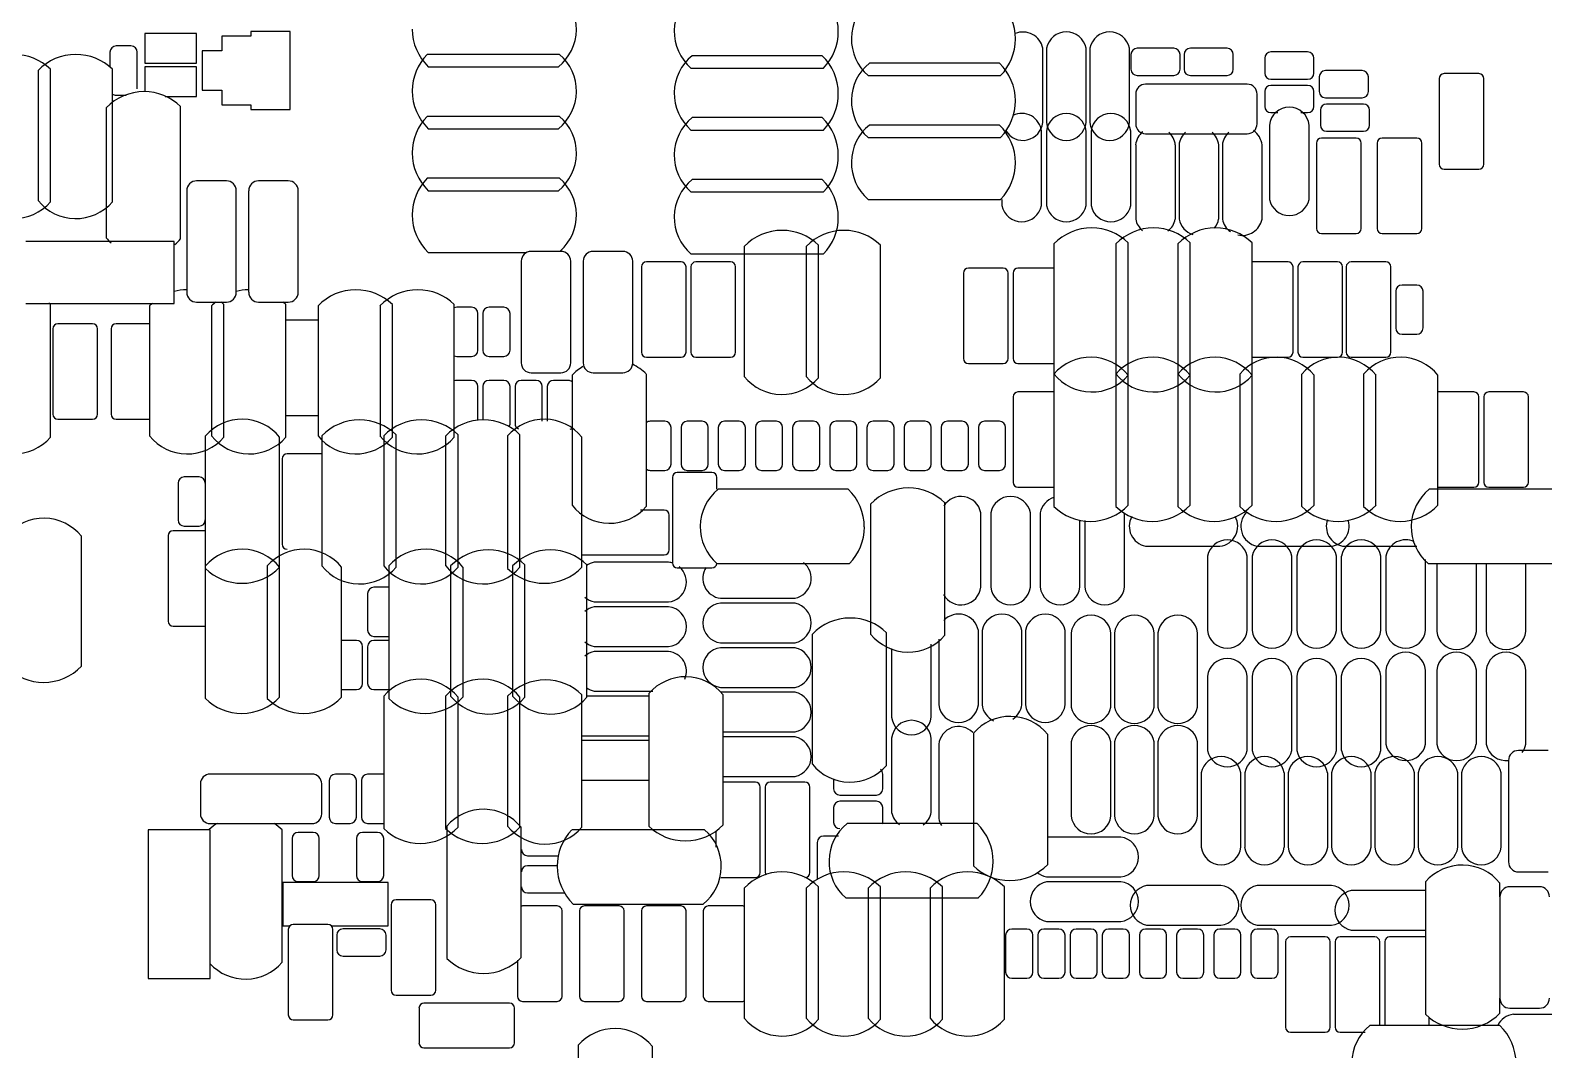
# Model space of a CAD drawing. Header units: millimetres. Extents: x 0 to 404, y 102 to 364.
# Drawn here: x 203.44 to 234.47, y 158.03 to 178.94 of the extents above; entities that cross this region are included whole.
import ezdxf

# ---------------------------------------------------------------- set-up
doc = ezdxf.new("R2010")
doc.units = ezdxf.units.MM
doc.header["$LTSCALE"] = 30.734
for name, color, linetype in [('ECAD_C0402', 7, 'CONTINUOUS'), ('ECAD_C0603', 7, 'CONTINUOUS'), ('ECAD_FB0603', 7, 'CONTINUOUS'), ('ECAD_R0402', 7, 'CONTINUOUS'), ('ECAD_SMC0201', 7, 'CONTINUOUS'), ('ECAD_SMC0402', 7, 'CONTINUOUS'), ('ECAD_SMC0402-10UF', 7, 'CONTINUOUS'), ('ECAD_SMC0603', 7, 'CONTINUOUS'), ('ECAD_SMR0201', 7, 'CONTINUOUS'), ('ECAD_SOT723', 7, 'CONTINUOUS')]:
    doc.layers.add(name, color=color, linetype=linetype)

msp = doc.modelspace()

# ---------------------------------------------------------------- linework, layer by layer
at = {"layer": 'ECAD_C0402', "color": 7, "linetype": 'Continuous'}
for p, q in [((224.195, 177.046), (224.195, 178.57)), ((224.271, 178.57), (224.271, 177.046)), ((225.084, 177.046), (225.084, 178.57)), ((225.16, 178.57), (225.16, 177.046)), ((225.973, 177.046), (225.973, 178.57)), ((226.1, 176.589), (226.1, 175.065)), ((226.913, 175.065), (226.913, 176.589)), ((226.989, 176.589), (226.989, 175.065)), ((227.802, 175.065), (227.802, 176.589)), ((227.878, 176.589), (227.878, 175.065)), ((228.691, 175.065), (228.691, 176.589)), ((226.303, 168.36), (227.827, 168.36)), ((228.589, 168.36), (230.113, 168.36)), ((227.573, 168.156), (227.573, 166.632)), ((228.386, 166.632), (228.386, 168.156)), ((231.231, 168.156), (231.231, 166.632)), ((232.043, 166.632), (232.043, 168.084)), ((232.272, 168.004), (232.272, 166.607)), ((233.085, 166.607), (233.085, 168.004)), ((233.288, 168.004), (233.288, 166.607)), ((234.101, 166.607), (234.101, 168.004)), ((222.061, 166.45), (222.061, 165.108)), ((222.874, 165.108), (222.874, 166.632)), ((222.95, 166.632), (222.95, 165.108)), ((223.763, 165.108), (223.763, 166.632)), ((223.839, 166.632), (223.839, 165.108)), ((224.652, 165.108), (224.652, 166.632)), ((224.779, 166.582), (224.779, 165.058)), ((225.592, 165.058), (225.592, 166.582)), ((225.668, 166.582), (225.668, 165.058)), ((226.481, 165.058), (226.481, 166.582)), ((226.557, 166.582), (226.557, 165.058)), ((227.37, 165.058), (227.37, 166.582)), ((231.231, 165.82), (231.231, 164.296)), ((232.043, 164.296), (232.043, 165.82)), ((232.272, 165.82), (232.272, 164.296)), ((233.085, 164.296), (233.085, 165.82)), ((233.288, 165.82), (233.288, 164.296)), ((234.101, 164.296), (234.101, 165.82)), ((227.573, 165.693), (227.573, 164.169)), ((228.386, 164.169), (228.386, 165.693)), ((222.061, 164.296), (222.061, 162.772)), ((224.779, 164.346), (224.779, 162.822)), ((225.592, 162.822), (225.592, 164.346)), ((225.668, 164.346), (225.668, 162.822)), ((226.481, 162.822), (226.481, 164.346)), ((226.557, 164.346), (226.557, 162.822)), ((227.37, 162.822), (227.37, 164.346)), ((227.446, 163.711), (227.446, 162.187)), ((228.259, 162.187), (228.259, 163.711)), ((228.335, 163.711), (228.335, 162.187)), ((229.148, 162.187), (229.148, 163.711)), ((229.224, 163.711), (229.224, 162.187)), ((230.037, 162.187), (230.037, 163.711)), ((230.113, 163.711), (230.113, 162.187)), ((230.926, 162.187), (230.926, 163.711)), ((231.002, 163.711), (231.002, 162.187)), ((231.815, 162.187), (231.815, 163.711)), ((231.891, 163.711), (231.891, 162.187)), ((232.704, 162.187), (232.704, 163.711)), ((232.78, 163.711), (232.78, 162.187)), ((233.593, 162.187), (233.593, 163.711)), ((227.846, 161.4), (226.322, 161.4)), ((230.113, 161.4), (228.589, 161.4)), ((226.322, 160.587), (227.846, 160.587)), ((228.589, 160.587), (230.113, 160.587)), ((235.371, 158.758), (233.847, 158.758))]:
    msp.add_line(p, q, dxfattribs=at)
for centre, radius, start, end in [((223.788, 178.49), 0.414, 11.2065, 112.3369), ((224.677, 178.49), 0.414, 11.2065, 168.7935), ((225.566, 178.49), 0.414, 11.2065, 168.7935), ((223.788, 177.09), 0.409, 211.0659, 353.8645), ((224.677, 177.09), 0.409, 186.1355, 353.8645), ((225.566, 177.09), 0.409, 186.1355, 353.8645), ((228.284, 176.545), 0.409, 6.1355, 55.4985), ((226.506, 176.545), 0.409, 129.7284, 173.8645), ((226.506, 176.545), 0.409, 6.1355, 48.5564), ((227.395, 176.545), 0.409, 131.4436, 173.8645), ((227.395, 176.545), 0.409, 6.1355, 48.5564), ((228.284, 176.545), 0.409, 131.4436, 173.8645), ((226.506, 175.146), 0.414, 191.2065, 230.3158), ((226.506, 175.146), 0.414, 308.1654, 348.7935), ((227.395, 175.146), 0.414, 191.2065, 252.5295), ((227.395, 175.146), 0.414, 320.4853, 348.7935), ((228.284, 175.146), 0.414, 191.2065, 234.3004), ((228.284, 175.146), 0.414, 257.5778, 348.7935), ((226.383, 168.766), 0.414, 151.3579, 258.7935), ((227.783, 168.766), 0.409, 276.1355, 29.4744), ((228.669, 168.766), 0.414, 135.235, 258.7935), ((230.069, 168.766), 0.409, 276.1355, 15.7541), ((227.979, 168.076), 0.414, 11.2065, 168.7935), ((231.637, 168.076), 0.414, 64.8042, 168.7935), ((222.468, 166.552), 0.414, 11.2065, 136.497), ((223.357, 166.552), 0.414, 11.2065, 168.7935), ((224.246, 166.552), 0.414, 11.2065, 168.7935), ((225.185, 166.538), 0.409, 6.1355, 173.8645), ((226.074, 166.538), 0.409, 6.1355, 173.8645), ((226.963, 166.538), 0.409, 6.1355, 173.8645), ((227.979, 166.676), 0.409, 186.1355, 353.8645), ((231.637, 166.676), 0.409, 186.1355, 353.8645), ((232.678, 166.651), 0.409, 186.1355, 353.8645), ((233.694, 166.651), 0.409, 186.1355, 353.8645), ((227.979, 165.649), 0.409, 6.1355, 173.8645), ((231.637, 165.776), 0.409, 6.1355, 173.8645), ((232.678, 165.776), 0.409, 6.1355, 173.8645), ((233.694, 165.776), 0.409, 6.1355, 173.8645), ((222.468, 165.152), 0.409, 186.1355, 353.8645), ((223.357, 165.152), 0.409, 186.1355, 245.409), ((223.357, 165.152), 0.409, 303.1523, 353.8645), ((224.246, 165.152), 0.409, 186.1355, 353.8645), ((225.185, 165.138), 0.414, 191.2065, 348.7935), ((226.074, 165.138), 0.414, 191.2065, 348.7935), ((226.963, 165.138), 0.414, 191.2065, 348.7935), ((222.468, 164.252), 0.409, 44.6355, 173.8645), ((225.185, 164.266), 0.414, 11.2065, 168.7935), ((226.074, 164.266), 0.414, 11.2065, 168.7935), ((226.963, 164.266), 0.414, 11.2065, 168.7935), ((227.979, 164.249), 0.414, 191.2065, 348.7935), ((231.637, 164.376), 0.414, 191.2065, 348.7935), ((232.678, 164.376), 0.414, 191.2065, 348.7935), ((233.694, 164.376), 0.414, 191.2065, 277.7859), ((233.694, 164.376), 0.414, 323.3246, 348.7935), ((227.852, 163.631), 0.414, 11.2065, 168.7935), ((228.741, 163.631), 0.414, 11.2065, 168.7935), ((229.63, 163.631), 0.414, 11.2065, 168.7935), ((230.519, 163.631), 0.414, 11.2065, 168.7935), ((231.408, 163.631), 0.414, 11.2065, 168.7935), ((232.297, 163.631), 0.414, 11.2065, 168.7935), ((233.186, 163.631), 0.414, 11.2065, 168.7935), ((222.468, 162.852), 0.414, 191.2065, 211.9645), ((225.185, 162.866), 0.409, 186.1355, 353.8645), ((226.074, 162.866), 0.409, 186.1355, 353.8645), ((226.963, 162.866), 0.409, 186.1355, 353.8645), ((227.852, 162.231), 0.409, 186.1355, 353.8645), ((228.741, 162.231), 0.409, 186.1355, 353.8645), ((229.63, 162.231), 0.409, 186.1355, 353.8645), ((230.519, 162.231), 0.409, 186.1355, 353.8645), ((231.408, 162.231), 0.409, 186.1355, 353.8645), ((232.297, 162.231), 0.409, 186.1355, 353.8645), ((233.186, 162.231), 0.409, 186.1355, 353.8645), ((226.403, 160.994), 0.414, 101.2065, 258.7935), ((227.803, 160.994), 0.409, 276.1355, 83.8645), ((228.669, 160.994), 0.414, 101.2065, 258.7935), ((230.069, 160.994), 0.409, 276.1355, 83.8645), ((233.89, 158.352), 0.409, 96.1355, 153.7818)]:
    msp.add_arc(centre, radius, start, end, dxfattribs=at)
at = {"layer": 'ECAD_C0603', "color": 7, "linetype": 'Continuous'}
for p, q in [((214.289, 178.443), (211.571, 178.443)), ((203.849, 175.421), (203.849, 178.139)), ((205.119, 175.421), (205.119, 178.139)), ((211.596, 178.189), (214.263, 178.189)), ((216.981, 178.164), (219.699, 178.164)), ((219.674, 178.418), (217.007, 178.418)), ((223.306, 178.266), (220.639, 178.266)), ((203.595, 178.113), (203.595, 175.446)), ((220.613, 178.012), (223.331, 178.012)), ((204.992, 177.351), (204.992, 174.684)), ((206.516, 174.659), (206.516, 177.377)), ((214.289, 177.173), (211.571, 177.173)), ((211.596, 176.919), (214.263, 176.919)), ((216.981, 176.894), (219.699, 176.894)), ((219.674, 177.148), (217.007, 177.148)), ((223.306, 176.996), (220.639, 176.996)), ((220.613, 176.742), (223.331, 176.742)), ((214.289, 175.903), (211.571, 175.903)), ((211.596, 175.649), (214.263, 175.649)), ((219.674, 175.878), (217.007, 175.878)), ((216.981, 175.624), (219.699, 175.624)), ((220.613, 175.472), (223.331, 175.472)), ((218.073, 174.506), (218.073, 171.839)), ((219.343, 174.506), (219.343, 171.839)), ((219.597, 171.814), (219.597, 174.532)), ((220.867, 171.814), (220.867, 174.532)), ((224.423, 174.557), (224.423, 169.172)), ((225.693, 174.557), (225.693, 169.172)), ((225.947, 169.198), (225.947, 174.583)), ((226.963, 174.557), (226.963, 169.172)), ((227.217, 169.198), (227.217, 174.583)), ((228.487, 169.198), (228.487, 174.583)), ((211.596, 174.379), (213.61, 174.379)), ((216.981, 174.354), (219.699, 174.354)), ((203.849, 170.595), (203.849, 173.313)), ((205.881, 173.287), (205.881, 170.62)), ((207.151, 173.287), (207.151, 170.62)), ((207.405, 170.595), (207.405, 173.313)), ((208.675, 170.595), (208.675, 173.313)), ((209.336, 173.287), (209.336, 170.62)), ((210.606, 173.287), (210.606, 170.62)), ((210.86, 170.595), (210.86, 173.313)), ((212.13, 170.595), (212.13, 173.313)), ((214.543, 171.865), (214.543, 169.198)), ((216.067, 169.172), (216.067, 171.89)), ((228.233, 171.89), (228.233, 169.172)), ((229.503, 171.89), (229.503, 169.172)), ((229.757, 169.198), (229.757, 171.865)), ((230.773, 171.89), (230.773, 169.172)), ((231.027, 169.198), (231.027, 171.865)), ((232.297, 169.198), (232.297, 171.865)), ((207.024, 170.62), (207.024, 165.235)), ((208.548, 165.261), (208.548, 170.595)), ((209.412, 170.62), (209.412, 167.953)), ((210.682, 170.62), (210.682, 167.953)), ((210.936, 167.928), (210.936, 170.646)), ((211.952, 170.62), (211.952, 167.953)), ((212.206, 167.928), (212.206, 170.646)), ((213.222, 170.62), (213.222, 167.902)), ((213.476, 167.928), (213.476, 170.646)), ((214.746, 167.928), (214.746, 170.595)), ((220.207, 169.528), (217.54, 169.528)), ((234.787, 169.528), (232.12, 169.528)), ((220.664, 169.223), (220.664, 166.556)), ((222.188, 166.531), (222.188, 169.249)), ((204.484, 165.896), (204.484, 168.563)), ((208.294, 167.953), (208.294, 165.235)), ((209.818, 165.261), (209.818, 167.928)), ((210.784, 167.953), (210.784, 165.235)), ((212.054, 167.953), (212.054, 165.286)), ((212.308, 165.261), (212.308, 167.928)), ((213.324, 167.953), (213.324, 165.286)), ((213.578, 165.261), (213.578, 167.979)), ((214.848, 165.261), (214.848, 167.979)), ((217.515, 168.004), (220.232, 168.004)), ((232.094, 168.004), (234.812, 168.004)), ((219.47, 166.556), (219.47, 163.889)), ((220.994, 163.864), (220.994, 166.582)), ((210.682, 165.286), (210.682, 162.568)), ((211.952, 165.286), (211.952, 162.568)), ((212.206, 162.594), (212.206, 165.261)), ((213.222, 165.286), (213.222, 162.619)), ((213.476, 162.594), (213.476, 165.261)), ((214.746, 162.594), (214.746, 165.312)), ((216.118, 165.337), (216.118, 162.619)), ((217.642, 162.645), (217.642, 165.312)), ((222.772, 164.524), (222.772, 161.806)), ((224.296, 161.832), (224.296, 164.499)), ((211.977, 162.619), (211.977, 159.901)), ((222.849, 162.67), (220.182, 162.67)), ((208.599, 159.825), (208.599, 162.543)), ((213.501, 159.927), (213.501, 162.594)), ((217.261, 162.543), (214.543, 162.543)), ((219.597, 158.657), (219.597, 161.375)), ((220.867, 158.657), (220.867, 161.375)), ((222.137, 158.657), (222.137, 161.375)), ((223.407, 158.657), (223.407, 161.375)), ((232.043, 161.476), (232.043, 158.758)), ((233.567, 161.171), (233.567, 161.451)), ((218.073, 161.349), (218.073, 158.682)), ((219.343, 161.349), (219.343, 158.682)), ((220.156, 161.146), (222.874, 161.146)), ((220.613, 161.349), (220.613, 158.682)), ((221.883, 161.349), (221.883, 158.682)), ((214.568, 161.019), (217.235, 161.019)), ((233.567, 158.784), (233.567, 159.089)), ((233.567, 158.53), (230.9, 158.53)), ((214.67, 158.123), (214.67, 155.406)), ((216.194, 155.431), (216.194, 158.098))]:
    msp.add_line(p, q, dxfattribs=at)
for centre, radius, start, end in [((213.641, 178.962), 0.992, 308.8737, 49.2167), ((217.629, 178.915), 0.992, 128.8737, 229.2167), ((218.929, 178.913), 1.074, 0.0002, 46.1382), ((221.262, 178.763), 0.992, 128.8737, 229.2167), ((222.561, 178.761), 1.074, 0.0002, 46.1382), ((212.341, 178.964), 1.074, 180.0002, 226.1382), ((218.929, 178.913), 1.074, 315.7622, 0.0002), ((222.562, 178.761), 1.074, 315.7622, 0.0002), ((203.1, 177.369), 1.074, 45.7622, 90.0002), ((204.37, 177.369), 1.074, 90.0002, 136.1382), ((204.37, 177.369), 1.074, 45.7622, 90.0002), ((212.34, 177.694), 1.074, 135.7622, 180.0002), ((213.641, 177.692), 0.992, 308.8737, 49.2167), ((217.629, 177.645), 0.992, 128.8737, 229.2167), ((218.929, 177.643), 1.074, 0.0002, 46.1382), ((221.262, 177.493), 0.992, 128.8737, 229.2167), ((222.561, 177.491), 1.074, 0.0002, 46.1382), ((205.767, 176.607), 1.074, 90.0002, 136.1382), ((205.767, 176.607), 1.074, 45.7622, 90.0002), ((212.341, 177.694), 1.074, 180.0002, 226.1382), ((218.929, 177.643), 1.074, 315.7622, 0.0002), ((222.562, 177.491), 1.074, 315.7622, 0.0002), ((212.34, 176.424), 1.074, 135.7622, 180.0002), ((213.641, 176.422), 0.992, 308.8737, 49.2167), ((217.629, 176.375), 0.992, 128.8737, 229.2167), ((218.929, 176.373), 1.074, 0.0002, 46.1382), ((221.262, 176.223), 0.992, 128.8737, 229.2167), ((222.561, 176.221), 1.074, 0.0002, 46.1382), ((212.341, 176.424), 1.074, 180.0002, 226.1382), ((218.929, 176.373), 1.074, 315.7622, 0.0002), ((222.562, 176.221), 1.074, 315.7622, 0.0002), ((212.34, 175.154), 1.074, 135.7622, 180.0002), ((213.641, 175.152), 0.992, 312.0424, 49.2167), ((217.629, 175.105), 0.992, 128.8737, 229.2167), ((218.929, 175.103), 1.074, 0.0002, 46.1382), ((203.098, 176.069), 0.992, 218.8737, 319.2167), ((204.368, 176.069), 0.992, 218.8737, 319.2167), ((212.341, 175.154), 1.074, 180.0002, 226.1382), ((218.929, 175.103), 1.074, 315.7622, 0.0002), ((218.848, 173.762), 1.074, 90.0002, 136.1382), ((218.848, 173.762), 1.074, 45.7622, 90.0002), ((220.118, 173.762), 1.074, 90.0002, 136.1382), ((220.118, 173.762), 1.074, 45.7622, 90.0002), ((225.198, 173.813), 1.074, 90.0002, 136.1382), ((225.198, 173.813), 1.074, 45.7622, 90.0002), ((226.468, 173.813), 1.074, 90.0002, 136.1382), ((226.468, 173.813), 1.074, 45.7622, 90.0002), ((227.738, 173.813), 1.074, 90.0002, 136.1382), ((227.738, 173.813), 1.074, 45.7622, 90.0002), ((205.765, 175.307), 0.992, 218.8737, 227.3332), ((205.765, 175.307), 0.992, 309.8014, 319.2167), ((206.656, 172.543), 1.074, 91.0571, 104.406), ((207.926, 172.543), 1.074, 91.0571, 104.5088), ((210.11, 172.543), 1.074, 90.0002, 136.1382), ((210.11, 172.543), 1.074, 45.7622, 90.0002), ((211.38, 172.543), 1.074, 90.0002, 136.1382), ((211.38, 172.543), 1.074, 45.7622, 90.0002), ((203.1, 172.543), 1.074, 45.7622, 48.0654), ((206.656, 172.543), 1.074, 131.7051, 136.1382), ((207.926, 172.543), 1.074, 129.5135, 136.1382), ((206.656, 172.543), 1.074, 45.7622, 50.3497), ((207.926, 172.543), 1.074, 45.7622, 50.3497), ((225.175, 171.242), 0.992, 38.8737, 139.2167), ((226.445, 171.242), 0.992, 38.8737, 139.2167), ((227.715, 171.242), 0.992, 38.8737, 139.2167), ((228.985, 171.242), 0.992, 38.8737, 139.2167), ((230.255, 171.242), 0.992, 38.8737, 139.2167), ((231.525, 171.242), 0.992, 38.8737, 139.2167), ((215.317, 171.12), 1.074, 120.7589, 136.1382), ((215.317, 171.121), 1.074, 45.7622, 64.4402), ((218.846, 172.462), 0.992, 218.8737, 319.2167), ((220.116, 172.462), 0.992, 218.8737, 319.2167), ((225.196, 172.513), 0.992, 218.8737, 319.2167), ((226.466, 172.513), 0.992, 218.8737, 319.2167), ((227.736, 172.513), 0.992, 218.8737, 319.2167), ((207.776, 169.972), 0.992, 38.8737, 139.2167), ((210.187, 169.876), 1.074, 90.0002, 136.1382), ((210.187, 169.876), 1.074, 45.7622, 90.0002), ((211.457, 169.876), 1.074, 90.0002, 136.1382), ((211.457, 169.876), 1.074, 45.7622, 90.0002), ((212.727, 169.876), 1.074, 90.0002, 136.1382), ((212.727, 169.876), 1.074, 45.7622, 90.0002), ((213.973, 169.972), 0.992, 38.8737, 139.2167), ((203.098, 171.243), 0.992, 218.8737, 319.2167), ((206.654, 171.243), 0.992, 218.8737, 319.2167), ((207.924, 171.243), 0.992, 218.8737, 319.2167), ((210.108, 171.243), 0.992, 218.8737, 319.2167), ((211.378, 171.243), 0.992, 218.8737, 319.2167), ((218.163, 168.755), 0.992, 128.8737, 229.2167), ((219.462, 168.753), 1.074, 0.0002, 46.1382), ((221.439, 168.479), 1.074, 90.0002, 136.1382), ((221.439, 168.479), 1.074, 45.7622, 90.0002), ((232.742, 168.755), 0.992, 128.8737, 229.2167), ((215.315, 169.821), 0.992, 218.8737, 319.2167), ((225.173, 169.942), 1.074, 225.7622, 270.0002), ((225.173, 169.942), 1.074, 270.0002, 316.1382), ((226.443, 169.942), 1.074, 225.7622, 270.0002), ((226.443, 169.942), 1.074, 270.0002, 316.1382), ((227.713, 169.942), 1.074, 225.7622, 270.0002), ((227.713, 169.942), 1.074, 270.0002, 316.1382), ((228.983, 169.942), 1.074, 225.7622, 270.0002), ((228.983, 169.942), 1.074, 270.0002, 316.1382), ((230.253, 169.942), 1.074, 225.7622, 270.0002), ((230.253, 169.942), 1.074, 270.0002, 316.1382), ((231.523, 169.942), 1.074, 225.7622, 270.0002), ((231.523, 169.942), 1.074, 270.0002, 316.1382), ((203.712, 167.94), 0.992, 38.8737, 139.2167), ((219.463, 168.753), 1.074, 315.7622, 0.0002), ((207.776, 167.305), 0.992, 38.8737, 139.2167), ((209.046, 167.305), 0.992, 38.8737, 139.2167), ((211.535, 167.305), 0.992, 38.8737, 139.2167), ((212.828, 167.209), 1.074, 90.0002, 136.1382), ((212.828, 167.209), 1.074, 45.7622, 90.0002), ((214.098, 167.209), 1.074, 90.0002, 136.1382), ((214.098, 167.209), 1.074, 45.7622, 90.0002), ((207.774, 168.672), 1.074, 225.7622, 270.0002), ((207.774, 168.672), 1.074, 270.0002, 316.1382), ((210.185, 168.576), 0.992, 218.8737, 319.2167), ((211.455, 168.576), 0.992, 218.8737, 319.2167), ((212.725, 168.576), 0.992, 218.8737, 319.2167), ((213.971, 168.672), 1.074, 225.7622, 270.0002), ((213.971, 168.672), 1.074, 270.0002, 316.1382), ((220.245, 165.812), 1.074, 90.0002, 136.1382), ((220.245, 165.812), 1.074, 45.7622, 90.0002), ((221.437, 167.179), 0.992, 218.8737, 319.2167), ((203.71, 166.64), 1.074, 225.7622, 270.0002), ((203.71, 166.64), 1.074, 270.0002, 316.1382), ((211.433, 164.638), 0.992, 38.8737, 139.2167), ((212.703, 164.638), 0.992, 38.8737, 139.2167), ((213.997, 164.542), 1.074, 90.0002, 136.1382), ((213.997, 164.542), 1.074, 45.7622, 90.0002), ((216.869, 164.689), 0.992, 38.8737, 139.2167), ((207.774, 166.005), 1.074, 225.7622, 270.0002), ((207.774, 166.005), 1.074, 270.0002, 316.1382), ((209.044, 166.005), 1.074, 225.7622, 270.0002), ((209.044, 166.005), 1.074, 270.0002, 316.1382), ((211.533, 166.005), 1.074, 225.7622, 270.0002), ((211.533, 166.005), 1.074, 270.0002, 316.1382), ((212.826, 165.909), 0.992, 218.8737, 319.2167), ((214.096, 165.909), 0.992, 218.8737, 319.2167), ((223.524, 163.876), 0.992, 38.8737, 139.2167), ((220.243, 164.512), 0.992, 218.8737, 319.2167), ((212.729, 161.971), 0.992, 38.8737, 139.2167), ((207.85, 161.773), 1.074, 123.0029, 133.9124), ((207.85, 161.773), 1.074, 45.7622, 57.1218), ((213.995, 163.242), 0.992, 218.8737, 319.2167), ((216.867, 163.389), 1.074, 225.7622, 270.0002), ((216.867, 163.389), 1.074, 270.0002, 316.1382), ((220.804, 161.897), 0.992, 128.8737, 229.2167), ((222.104, 161.895), 1.074, 0.0002, 46.1382), ((211.431, 163.338), 1.074, 225.7622, 270.0002), ((211.431, 163.338), 1.074, 270.0002, 316.1382), ((212.701, 163.338), 1.074, 225.7622, 270.0002), ((212.701, 163.338), 1.074, 270.0002, 316.1382), ((215.312, 161.794), 1.074, 135.7622, 180.0002), ((216.612, 161.792), 0.992, 308.8737, 49.2167), ((215.313, 161.794), 1.074, 180.0002, 226.1382), ((218.848, 160.605), 1.074, 90.0002, 136.1382), ((218.848, 160.605), 1.074, 45.7622, 90.0002), ((220.118, 160.605), 1.074, 90.0002, 136.1382), ((220.118, 160.605), 1.074, 45.7622, 90.0002), ((221.388, 160.605), 1.074, 90.0002, 136.1382), ((221.388, 160.605), 1.074, 45.7622, 90.0002), ((222.658, 160.605), 1.074, 90.0002, 136.1382), ((222.658, 160.605), 1.074, 45.7622, 90.0002), ((223.522, 162.576), 1.074, 225.7622, 270.0002), ((222.104, 161.895), 1.074, 315.7622, 0.0002), ((223.522, 162.576), 1.074, 270.0002, 316.1382), ((232.795, 160.828), 0.992, 38.8737, 139.2167), ((207.848, 160.473), 0.992, 222.7929, 319.2167), ((212.727, 160.671), 1.074, 225.7622, 270.0002), ((212.727, 160.671), 1.074, 270.0002, 316.1382), ((218.846, 159.305), 0.992, 218.8737, 319.2167), ((220.116, 159.305), 0.992, 218.8737, 319.2167), ((221.386, 159.305), 0.992, 218.8737, 319.2167), ((222.656, 159.305), 0.992, 218.8737, 319.2167), ((232.793, 159.528), 1.074, 225.7622, 270.0002), ((232.793, 159.528), 1.074, 270.0002, 316.1382), ((215.421, 157.475), 0.992, 38.8737, 139.2167), ((231.523, 157.757), 0.992, 128.8737, 229.2167), ((232.823, 157.755), 1.074, 0.0002, 46.1382)]:
    msp.add_arc(centre, radius, start, end, dxfattribs=at)
at = {"layer": 'ECAD_FB0603', "color": 7, "linetype": 'Continuous'}
for p, q in [((206.389, 174.608), (203.341, 174.608)), ((206.389, 173.338), (206.389, 174.608)), ((203.341, 173.338), (206.389, 173.338)), ((205.856, 162.543), (205.856, 159.495)), ((207.126, 162.543), (205.856, 162.543)), ((207.126, 159.495), (207.126, 162.543)), ((205.856, 159.495), (207.126, 159.495))]:
    msp.add_line(p, q, dxfattribs=at)
at = {"layer": 'ECAD_R0402', "color": 7, "linetype": 'Continuous'}
for p, q in [((208.614, 161.461), (208.614, 160.572)), ((210.773, 161.461), (208.614, 161.461)), ((210.773, 160.572), (210.773, 161.461)), ((208.614, 160.572), (208.763, 160.572)), ((209.604, 160.572), (210.773, 160.572))]:
    msp.add_line(p, q, dxfattribs=at)
at = {"layer": 'ECAD_SMC0201', "color": 7, "linetype": 'Continuous'}
for p, q in [((205.069, 178.49), (205.069, 178.177)), ((205.5, 178.617), (205.196, 178.617)), ((205.627, 177.736), (205.627, 178.49)), ((226.002, 178.443), (226.002, 178.139)), ((226.883, 178.57), (226.129, 178.57)), ((227.01, 178.139), (227.01, 178.443)), ((227.094, 178.443), (227.094, 178.139)), ((227.975, 178.57), (227.221, 178.57)), ((228.102, 178.139), (228.102, 178.443)), ((229.626, 178.494), (228.872, 178.494)), ((228.745, 178.367), (228.745, 178.062)), ((229.753, 178.062), (229.753, 178.367)), ((226.129, 178.012), (226.883, 178.012)), ((227.221, 178.012), (227.975, 178.012)), ((228.872, 177.935), (229.626, 177.935)), ((229.626, 177.808), (228.872, 177.808)), ((229.863, 177.986), (229.863, 177.681)), ((230.744, 178.113), (229.99, 178.113)), ((230.871, 177.681), (230.871, 177.986)), ((205.196, 177.609), (205.404, 177.609)), ((228.745, 177.681), (228.745, 177.377)), ((229.753, 177.377), (229.753, 177.681)), ((229.99, 177.554), (230.744, 177.554)), ((228.872, 177.25), (229.015, 177.25)), ((229.484, 177.25), (229.626, 177.25)), ((229.888, 177.3), (229.888, 176.996)), ((230.769, 177.427), (230.015, 177.427)), ((230.896, 176.996), (230.896, 177.3)), ((230.015, 176.869), (230.769, 176.869)), ((231.434, 173.588), (231.434, 172.834)), ((231.866, 173.715), (231.561, 173.715)), ((231.993, 172.834), (231.993, 173.588)), ((212.485, 173.258), (212.181, 173.258)), ((213.146, 173.258), (212.841, 173.258)), ((212.612, 172.377), (212.612, 173.131)), ((212.714, 173.131), (212.714, 172.377)), ((213.273, 172.377), (213.273, 173.131)), ((231.561, 172.707), (231.866, 172.707)), ((212.181, 172.25), (212.485, 172.25)), ((212.841, 172.25), (213.146, 172.25)), ((212.485, 171.759), (212.181, 171.759)), ((212.612, 170.935), (212.612, 171.632)), ((212.714, 171.632), (212.714, 170.95)), ((213.146, 171.759), (212.841, 171.759)), ((213.273, 170.878), (213.273, 171.632)), ((213.374, 171.632), (213.374, 170.878)), ((213.806, 171.759), (213.501, 171.759)), ((213.933, 170.923), (213.933, 171.632)), ((214.035, 171.632), (214.035, 170.921)), ((214.467, 171.759), (214.162, 171.759)), ((216.448, 170.921), (216.143, 170.921)), ((216.575, 170.04), (216.575, 170.794)), ((216.778, 170.794), (216.778, 170.04)), ((217.21, 170.921), (216.905, 170.921)), ((217.337, 170.04), (217.337, 170.794)), ((217.54, 170.794), (217.54, 170.04)), ((217.972, 170.921), (217.667, 170.921)), ((218.099, 170.04), (218.099, 170.794)), ((218.302, 170.794), (218.302, 170.04)), ((218.734, 170.921), (218.429, 170.921)), ((218.861, 170.04), (218.861, 170.794)), ((219.064, 170.794), (219.064, 170.04)), ((219.496, 170.921), (219.191, 170.921)), ((219.623, 170.04), (219.623, 170.794)), ((219.826, 170.794), (219.826, 170.04)), ((220.258, 170.921), (219.953, 170.921)), ((220.385, 170.04), (220.385, 170.794)), ((220.588, 170.794), (220.588, 170.04)), ((221.02, 170.921), (220.715, 170.921)), ((221.147, 170.04), (221.147, 170.794)), ((221.35, 170.794), (221.35, 170.04)), ((221.782, 170.921), (221.477, 170.921)), ((221.909, 170.04), (221.909, 170.794)), ((222.112, 170.794), (222.112, 170.04)), ((222.544, 170.921), (222.239, 170.921)), ((222.671, 170.04), (222.671, 170.794)), ((222.874, 170.794), (222.874, 170.04)), ((223.306, 170.921), (223.001, 170.921)), ((223.433, 170.04), (223.433, 170.794)), ((206.897, 169.778), (206.593, 169.778)), ((216.143, 169.913), (216.448, 169.913)), ((216.905, 169.913), (217.21, 169.913)), ((217.667, 169.913), (217.972, 169.913)), ((218.429, 169.913), (218.734, 169.913)), ((219.191, 169.913), (219.496, 169.913)), ((219.953, 169.913), (220.258, 169.913)), ((220.715, 169.913), (221.02, 169.913)), ((221.477, 169.913), (221.782, 169.913)), ((222.239, 169.913), (222.544, 169.913)), ((223.001, 169.913), (223.306, 169.913)), ((206.466, 169.651), (206.466, 168.897)), ((206.593, 168.77), (206.897, 168.77)), ((210.352, 167.39), (210.352, 166.636)), ((210.784, 167.517), (210.479, 167.517)), ((210.123, 166.425), (209.818, 166.425)), ((210.479, 166.509), (210.784, 166.509)), ((210.784, 166.425), (210.479, 166.425)), ((210.25, 165.544), (210.25, 166.298)), ((210.352, 166.298), (210.352, 165.544)), ((209.818, 165.417), (210.123, 165.417)), ((210.479, 165.417), (210.784, 165.417)), ((209.564, 163.555), (209.564, 162.801)), ((209.996, 163.682), (209.691, 163.682)), ((210.123, 162.801), (210.123, 163.555)), ((210.225, 163.555), (210.225, 162.801)), ((210.657, 163.682), (210.352, 163.682)), ((219.906, 163.591), (219.906, 163.381)), ((220.914, 163.381), (220.914, 163.686)), ((220.033, 163.254), (220.787, 163.254)), ((219.906, 163), (219.906, 162.695)), ((220.787, 163.127), (220.033, 163.127)), ((220.914, 162.695), (220.914, 163)), ((209.691, 162.674), (209.996, 162.674)), ((210.352, 162.674), (210.657, 162.674)), ((208.802, 162.361), (208.802, 161.607)), ((209.234, 162.488), (208.929, 162.488)), ((209.361, 161.607), (209.361, 162.361)), ((210.123, 162.361), (210.123, 161.607)), ((210.555, 162.488), (210.25, 162.488)), ((210.682, 161.607), (210.682, 162.361)), ((220.004, 162.412), (219.699, 162.412)), ((213.632, 162.01), (214.266, 162.01)), ((219.572, 162.285), (219.572, 161.531)), ((214.238, 161.806), (213.632, 161.806)), ((208.929, 161.48), (209.234, 161.48)), ((210.25, 161.48), (210.555, 161.48)), ((213.632, 161.248), (214.386, 161.248)), ((210.602, 160.511), (209.848, 160.511)), ((223.865, 160.507), (223.56, 160.507)), ((224.525, 160.507), (224.22, 160.507)), ((225.185, 160.507), (224.881, 160.507)), ((225.846, 160.507), (225.541, 160.507)), ((226.608, 160.507), (226.303, 160.507)), ((227.37, 160.507), (227.065, 160.507)), ((228.132, 160.507), (227.827, 160.507)), ((228.894, 160.507), (228.589, 160.507)), ((209.721, 160.384), (209.721, 160.079)), ((210.729, 160.079), (210.729, 160.384)), ((223.433, 160.38), (223.433, 159.626)), ((223.992, 159.626), (223.992, 160.38)), ((224.093, 160.38), (224.093, 159.626)), ((224.652, 159.626), (224.652, 160.38)), ((224.754, 160.38), (224.754, 159.626)), ((225.312, 159.626), (225.312, 160.38)), ((225.414, 160.38), (225.414, 159.626)), ((225.973, 159.626), (225.973, 160.38)), ((226.176, 160.38), (226.176, 159.626)), ((226.735, 159.626), (226.735, 160.38)), ((226.938, 160.38), (226.938, 159.626)), ((227.497, 159.626), (227.497, 160.38)), ((227.7, 160.38), (227.7, 159.626)), ((228.259, 159.626), (228.259, 160.38)), ((228.462, 160.38), (228.462, 159.626)), ((229.021, 159.626), (229.021, 160.38)), ((209.848, 159.952), (210.602, 159.952)), ((223.56, 159.499), (223.865, 159.499)), ((224.22, 159.499), (224.525, 159.499)), ((224.881, 159.499), (225.185, 159.499)), ((225.541, 159.499), (225.846, 159.499)), ((226.303, 159.499), (226.608, 159.499)), ((227.065, 159.499), (227.37, 159.499)), ((227.827, 159.499), (228.132, 159.499)), ((228.589, 159.499), (228.894, 159.499))]:
    msp.add_line(p, q, dxfattribs=at)
for centre, start, end in [((205.196, 178.49), 90, 180), ((205.5, 178.49), 0, 90), ((226.129, 178.443), 90, 180), ((226.883, 178.443), 0, 90), ((227.221, 178.443), 90, 180), ((227.975, 178.443), 0, 90), ((228.872, 178.367), 90, 180), ((229.626, 178.367), 0, 90), ((226.129, 178.139), 180, 270), ((226.883, 178.139), 270, 360), ((227.221, 178.139), 180, 270), ((227.975, 178.139), 270, 360), ((228.872, 178.062), 180, 270), ((228.872, 177.681), 90, 180), ((229.626, 178.062), 270, 360), ((229.626, 177.681), 0, 90), ((229.99, 177.986), 90, 180), ((230.744, 177.986), 0, 90), ((205.196, 177.736), 231.9297, 270), ((229.99, 177.681), 180, 270), ((230.744, 177.681), 270, 360), ((228.872, 177.377), 180, 270), ((229.626, 177.377), 270, 360), ((230.015, 177.3), 90, 180), ((230.769, 177.3), 0, 90), ((230.015, 176.996), 180, 270), ((230.769, 176.996), 270, 360), ((231.561, 173.588), 90, 180), ((231.866, 173.588), 0, 90), ((212.181, 173.131), 90, 114.2588), ((212.485, 173.131), 0, 90), ((212.841, 173.131), 90, 180), ((213.146, 173.131), 0, 90), ((231.561, 172.834), 180, 270), ((231.866, 172.834), 270, 360), ((212.181, 172.377), 245.7412, 270), ((212.485, 172.377), 270, 360), ((212.841, 172.377), 180, 270), ((213.146, 172.377), 270, 360), ((212.181, 171.632), 90, 114.2588), ((212.485, 171.632), 0, 90), ((212.841, 171.632), 90, 180), ((213.146, 171.632), 0, 90), ((213.501, 171.632), 90, 180), ((213.806, 171.632), 0, 90), ((214.162, 171.632), 90, 180), ((214.467, 171.632), 51.9297, 90), ((213.146, 170.878), 328.2688, 360), ((213.501, 170.878), 180, 245.2808), ((214.467, 170.878), 287.7518, 308.0703), ((216.143, 170.794), 90, 128.0703), ((216.448, 170.794), 0, 90), ((216.905, 170.794), 90, 180), ((217.21, 170.794), 0, 90), ((217.667, 170.794), 90, 180), ((217.972, 170.794), 0, 90), ((218.429, 170.794), 90, 180), ((218.734, 170.794), 0, 90), ((219.191, 170.794), 90, 180), ((219.496, 170.794), 0, 90), ((219.953, 170.794), 90, 180), ((220.258, 170.794), 0, 90), ((220.715, 170.794), 90, 180), ((221.02, 170.794), 0, 90), ((221.477, 170.794), 90, 180), ((221.782, 170.794), 0, 90), ((222.239, 170.794), 90, 180), ((222.544, 170.794), 0, 90), ((223.001, 170.794), 90, 180), ((223.306, 170.794), 0, 90), ((206.593, 169.651), 90, 180), ((206.897, 169.651), 0, 90), ((216.143, 170.04), 231.9297, 270), ((216.448, 170.04), 270, 360), ((216.905, 170.04), 180, 270), ((217.21, 170.04), 270, 360), ((217.667, 170.04), 180, 270), ((217.972, 170.04), 270, 360), ((218.429, 170.04), 180, 270), ((218.734, 170.04), 270, 360), ((219.191, 170.04), 180, 270), ((219.496, 170.04), 270, 360), ((219.953, 170.04), 180, 270), ((220.258, 170.04), 270, 360), ((220.715, 170.04), 180, 270), ((221.02, 170.04), 270, 360), ((221.477, 170.04), 180, 270), ((221.782, 170.04), 270, 360), ((222.239, 170.04), 180, 270), ((222.544, 170.04), 270, 360), ((223.001, 170.04), 180, 270), ((223.306, 170.04), 270, 360), ((206.593, 168.897), 180, 270), ((206.897, 168.897), 270, 360), ((210.479, 167.39), 90, 180), ((210.123, 166.298), 0, 90), ((210.479, 166.636), 180, 270), ((210.479, 166.298), 90, 180), ((210.123, 165.544), 270, 360), ((210.479, 165.544), 180, 270), ((209.691, 163.555), 90, 180), ((209.996, 163.555), 0, 90), ((210.352, 163.555), 90, 180), ((210.657, 163.555), 77.495, 90), ((220.787, 163.686), 0, 50.7502), ((220.033, 163.381), 180, 270), ((220.787, 163.381), 270, 360), ((220.033, 163), 90, 180), ((220.787, 163), 0, 90), ((209.691, 162.801), 180, 270), ((209.996, 162.801), 270, 360), ((210.352, 162.801), 180, 270), ((210.657, 162.801), 270, 282.505), ((220.033, 162.695), 180, 270), ((220.787, 162.695), 347.495, 360), ((208.929, 162.361), 90, 180), ((209.234, 162.361), 0, 90), ((210.25, 162.361), 90, 180), ((210.555, 162.361), 0, 90), ((219.699, 162.285), 90, 180), ((213.632, 162.137), 180, 270), ((213.632, 161.679), 90, 180), ((208.929, 161.607), 180, 270), ((209.234, 161.607), 270, 360), ((210.25, 161.607), 180, 270), ((210.555, 161.607), 270, 360), ((213.632, 161.375), 180, 270), ((209.848, 160.384), 90, 180), ((210.602, 160.384), 0, 90), ((223.56, 160.38), 90, 180), ((223.865, 160.38), 0, 90), ((224.22, 160.38), 90, 180), ((224.525, 160.38), 0, 90), ((224.881, 160.38), 90, 180), ((225.185, 160.38), 0, 90), ((225.541, 160.38), 90, 180), ((225.846, 160.38), 0, 90), ((226.303, 160.38), 90, 180), ((226.608, 160.38), 0, 90), ((227.065, 160.38), 90, 180), ((227.37, 160.38), 0, 90), ((227.827, 160.38), 90, 180), ((228.132, 160.38), 0, 90), ((228.589, 160.38), 90, 180), ((228.894, 160.38), 0, 90), ((209.848, 160.079), 180, 270), ((210.602, 160.079), 270, 360), ((223.56, 159.626), 180, 270), ((223.865, 159.626), 270, 360), ((224.22, 159.626), 180, 270), ((224.525, 159.626), 270, 360), ((224.881, 159.626), 180, 270), ((225.185, 159.626), 270, 360), ((225.541, 159.626), 180, 270), ((225.846, 159.626), 270, 360), ((226.303, 159.626), 180, 270), ((226.608, 159.626), 270, 360), ((227.065, 159.626), 180, 270), ((227.37, 159.626), 270, 360), ((227.827, 159.626), 180, 270), ((228.132, 159.626), 270, 360), ((228.589, 159.626), 180, 270), ((228.894, 159.626), 270, 360)]:
    msp.add_arc(centre, 0.127, start, end, dxfattribs=at)
at = {"layer": 'ECAD_SMC0402', "color": 7, "linetype": 'Continuous'}
for p, q in [((228.843, 176.996), (228.843, 175.472)), ((229.656, 175.472), (229.656, 176.996)), ((224.169, 175.345), (224.169, 176.869)), ((224.271, 176.869), (224.271, 175.345)), ((225.084, 175.345), (225.084, 176.869)), ((225.185, 176.869), (225.185, 175.345)), ((225.998, 175.345), (225.998, 176.869)), ((223.357, 175.472), (223.357, 175.345)), ((222.925, 167.521), (222.925, 169.045)), ((223.128, 169.045), (223.128, 167.521)), ((223.941, 167.521), (223.941, 169.045)), ((224.144, 169.045), (224.144, 167.521)), ((224.957, 167.521), (224.957, 168.896)), ((225.058, 168.883), (225.058, 167.521)), ((225.871, 167.521), (225.871, 169.045)), ((230.342, 168.36), (231.866, 168.36)), ((216.524, 168.029), (215, 168.029)), ((228.487, 168.156), (228.487, 166.632)), ((229.3, 166.632), (229.3, 168.156)), ((229.402, 168.156), (229.402, 166.632)), ((230.215, 166.632), (230.215, 168.156)), ((230.316, 168.156), (230.316, 166.632)), ((231.129, 166.632), (231.129, 168.156)), ((217.591, 167.293), (219.115, 167.293)), ((215, 167.217), (216.524, 167.217)), ((216.524, 167.115), (215, 167.115)), ((219.115, 167.191), (217.591, 167.191)), ((217.591, 166.378), (219.115, 166.378)), ((221.909, 164.854), (221.909, 166.353)), ((215, 166.302), (216.524, 166.302)), ((216.524, 166.201), (215, 166.201)), ((219.115, 166.277), (217.591, 166.277)), ((221.096, 166.26), (221.096, 164.854)), ((217.591, 165.464), (219.115, 165.464)), ((228.487, 165.693), (228.487, 164.169)), ((229.3, 164.169), (229.3, 165.693)), ((229.402, 165.693), (229.402, 164.169)), ((230.215, 164.169), (230.215, 165.693)), ((230.316, 165.693), (230.316, 164.169)), ((231.129, 164.169), (231.129, 165.693)), ((216.118, 165.286), (214.848, 165.286)), ((215, 165.388), (216.197, 165.388)), ((219.115, 165.362), (217.591, 165.362)), ((214.746, 164.473), (216.118, 164.473)), ((217.642, 164.55), (219.115, 164.55)), ((216.118, 164.372), (214.746, 164.372)), ((219.115, 164.448), (217.642, 164.448)), ((221.096, 164.423), (221.096, 162.899)), ((221.909, 162.899), (221.909, 164.423)), ((214.746, 163.559), (216.118, 163.559)), ((217.642, 163.635), (219.115, 163.635)), ((225.795, 162.391), (224.296, 162.391)), ((224.271, 161.578), (225.795, 161.578)), ((225.795, 161.476), (224.271, 161.476)), ((232.043, 161.298), (230.519, 161.298)), ((224.271, 160.663), (225.795, 160.663)), ((230.519, 160.486), (232.043, 160.486))]:
    msp.add_line(p, q, dxfattribs=at)
for centre, radius, start, end in [((223.763, 176.825), 0.409, 6.1355, 115.9177), ((224.677, 176.825), 0.409, 6.1355, 173.8645), ((225.592, 176.825), 0.409, 6.1355, 173.8645), ((229.249, 176.952), 0.409, 6.1355, 173.8645), ((223.763, 175.425), 0.414, 191.2065, 348.7935), ((224.677, 175.425), 0.414, 191.2065, 348.7935), ((225.592, 175.425), 0.414, 191.2065, 348.7935), ((229.249, 175.552), 0.414, 191.2065, 348.7935), ((222.518, 168.965), 0.414, 11.2065, 148.4507), ((223.534, 168.965), 0.414, 11.2065, 168.7935), ((224.55, 168.965), 0.414, 108.8721, 168.7935), ((230.422, 168.766), 0.414, 160.9891, 258.7935), ((228.894, 168.076), 0.414, 11.2065, 168.7935), ((229.808, 168.076), 0.414, 11.2065, 168.7935), ((230.723, 168.076), 0.414, 11.2065, 168.7935), ((215.08, 167.623), 0.414, 101.2065, 125.4925), ((216.48, 167.623), 0.409, 71.695, 83.8645), ((216.48, 167.623), 0.409, 276.1355, 50.1277), ((217.634, 167.699), 0.409, 146.6643, 263.8645), ((219.034, 167.699), 0.414, 281.2065, 52.3209), ((215.08, 167.623), 0.414, 228.7976, 258.7935), ((222.518, 167.565), 0.409, 208.8592, 353.8645), ((223.534, 167.565), 0.409, 186.1355, 353.8645), ((224.55, 167.565), 0.409, 186.1355, 353.8645), ((225.465, 167.565), 0.409, 186.1355, 353.8645), ((215.08, 166.709), 0.414, 101.2065, 131.2024), ((216.48, 166.709), 0.409, 276.1355, 83.8645), ((217.634, 166.785), 0.409, 96.1355, 263.8645), ((219.034, 166.785), 0.414, 281.2065, 78.7935), ((215.08, 166.709), 0.414, 228.7976, 258.7935), ((228.894, 166.676), 0.409, 186.1355, 353.8645), ((229.808, 166.676), 0.409, 186.1355, 353.8645), ((230.723, 166.676), 0.409, 186.1355, 353.8645), ((215.08, 165.794), 0.414, 101.2065, 131.2024), ((216.48, 165.794), 0.409, 336.8426, 83.8645), ((217.634, 165.87), 0.409, 96.1355, 263.8645), ((219.034, 165.87), 0.414, 281.2065, 78.7935), ((228.894, 165.649), 0.409, 6.1355, 173.8645), ((229.808, 165.649), 0.409, 6.1355, 173.8645), ((230.723, 165.649), 0.409, 6.1355, 173.8645), ((215.08, 165.794), 0.414, 234.0168, 258.7935), ((219.034, 164.956), 0.414, 281.2065, 78.7935), ((221.502, 164.898), 0.409, 186.1355, 353.8645), ((221.502, 164.379), 0.409, 6.1355, 173.8645), ((219.034, 164.042), 0.414, 281.2065, 78.7935), ((228.894, 164.249), 0.414, 191.2065, 348.7935), ((229.808, 164.249), 0.414, 191.2065, 348.7935), ((230.723, 164.249), 0.414, 191.2065, 348.7935), ((221.502, 162.979), 0.414, 191.2065, 233.9021), ((221.502, 162.979), 0.414, 306.0979, 348.7935), ((225.751, 161.984), 0.409, 276.1355, 83.8645), ((224.351, 161.07), 0.414, 101.2065, 258.7935), ((224.351, 161.984), 0.414, 229.245, 258.7935), ((225.751, 161.07), 0.409, 276.1355, 83.8645), ((230.6, 160.892), 0.414, 101.2065, 258.7935)]:
    msp.add_arc(centre, radius, start, end, dxfattribs=at)
at = {"layer": 'ECAD_SMC0402-10UF', "color": 7, "linetype": 'Continuous'}
for p, q in [((232.323, 177.948), (232.323, 176.195)), ((233.136, 178.05), (232.424, 178.05)), ((233.237, 176.195), (233.237, 177.948)), ((229.808, 176.627), (229.808, 174.875)), ((230.621, 176.729), (229.91, 176.729)), ((230.723, 174.875), (230.723, 176.627)), ((231.053, 176.627), (231.053, 174.875)), ((231.866, 176.729), (231.154, 176.729)), ((231.967, 174.875), (231.967, 176.627)), ((232.424, 176.094), (233.136, 176.094)), ((229.91, 174.773), (230.621, 174.773)), ((231.154, 174.773), (231.866, 174.773)), ((215.965, 174.087), (215.965, 172.335)), ((216.778, 174.189), (216.067, 174.189)), ((216.88, 172.335), (216.88, 174.087)), ((216.981, 174.087), (216.981, 172.335)), ((217.794, 174.189), (217.083, 174.189)), ((217.896, 172.335), (217.896, 174.087)), ((229.224, 174.189), (228.513, 174.189)), ((229.326, 172.335), (229.326, 174.087)), ((229.427, 174.087), (229.427, 172.335)), ((230.24, 174.189), (229.529, 174.189)), ((230.342, 172.335), (230.342, 174.087)), ((230.418, 174.087), (230.418, 172.335)), ((231.231, 174.189), (230.519, 174.189)), ((231.332, 172.335), (231.332, 174.087)), ((222.569, 173.96), (222.569, 172.208)), ((223.382, 174.062), (222.671, 174.062)), ((223.484, 172.208), (223.484, 173.96)), ((223.585, 173.96), (223.585, 172.208)), ((224.398, 174.062), (223.687, 174.062)), ((204.713, 172.919), (204.002, 172.919)), ((205.881, 172.919), (205.196, 172.919)), ((209.336, 172.995), (208.675, 172.995)), ((203.9, 172.817), (203.9, 171.065)), ((204.815, 171.065), (204.815, 172.817)), ((205.094, 172.817), (205.094, 171.065)), ((216.067, 172.233), (216.778, 172.233)), ((217.083, 172.233), (217.794, 172.233)), ((228.513, 172.233), (229.224, 172.233)), ((229.529, 172.233), (230.24, 172.233)), ((230.519, 172.233), (231.231, 172.233)), ((222.671, 172.106), (223.382, 172.106)), ((223.687, 172.106), (224.398, 172.106)), ((223.585, 171.42), (223.585, 169.668)), ((224.398, 171.522), (223.687, 171.522)), ((233.034, 171.522), (232.323, 171.522)), ((233.136, 169.668), (233.136, 171.42)), ((233.237, 171.42), (233.237, 169.668)), ((234.05, 171.522), (233.339, 171.522)), ((234.152, 169.668), (234.152, 171.42)), ((208.675, 171.039), (209.336, 171.039)), ((204.002, 170.963), (204.713, 170.963)), ((205.196, 170.963), (205.881, 170.963)), ((208.599, 170.15), (208.599, 168.398)), ((209.412, 170.252), (208.701, 170.252)), ((216.6, 169.769), (216.6, 168.017)), ((217.413, 169.871), (216.702, 169.871)), ((217.515, 169.528), (217.515, 169.769)), ((223.687, 169.566), (224.398, 169.566)), ((232.323, 169.566), (233.034, 169.566)), ((233.339, 169.566), (234.05, 169.566)), ((216.435, 169.096), (215.947, 169.096)), ((216.537, 168.283), (216.537, 168.995)), ((206.262, 168.575), (206.262, 166.823)), ((207.024, 168.677), (206.364, 168.677)), ((214.746, 168.182), (216.435, 168.182)), ((216.702, 167.915), (217.413, 167.915)), ((206.364, 166.721), (207.024, 166.721)), ((218.302, 163.521), (217.642, 163.521)), ((218.404, 161.667), (218.404, 163.419)), ((218.505, 163.419), (218.505, 161.667)), ((219.318, 163.521), (218.607, 163.521)), ((219.42, 161.667), (219.42, 163.419)), ((217.489, 162.524), (217.489, 162.184)), ((217.591, 161.565), (218.302, 161.565)), ((211.647, 161.108), (210.936, 161.108)), ((210.834, 161.006), (210.834, 159.254)), ((211.749, 159.254), (211.749, 161.006)), ((214.238, 160.981), (213.527, 160.981)), ((214.34, 159.127), (214.34, 160.879)), ((214.695, 160.879), (214.695, 159.127)), ((215.508, 160.981), (214.797, 160.981)), ((215.61, 159.127), (215.61, 160.879)), ((215.965, 160.879), (215.965, 159.127)), ((216.778, 160.981), (216.067, 160.981)), ((216.88, 159.127), (216.88, 160.879)), ((217.235, 160.879), (217.235, 159.127)), ((218.048, 160.981), (217.337, 160.981)), ((208.726, 160.498), (208.726, 158.746)), ((209.539, 160.6), (208.828, 160.6)), ((209.641, 158.746), (209.641, 160.498)), ((229.173, 160.244), (229.173, 158.492)), ((229.986, 160.346), (229.275, 160.346)), ((230.088, 158.492), (230.088, 160.244)), ((230.189, 160.244), (230.189, 158.492)), ((231.002, 160.346), (230.291, 160.346)), ((231.104, 158.53), (231.104, 160.244)), ((231.205, 160.244), (231.205, 158.53)), ((232.018, 160.346), (231.307, 160.346)), ((213.425, 159.866), (213.425, 159.127)), ((210.936, 159.152), (211.647, 159.152)), ((211.406, 158.885), (211.406, 158.174)), ((213.26, 158.987), (211.507, 158.987)), ((213.362, 158.174), (213.362, 158.885)), ((213.527, 159.025), (214.238, 159.025)), ((214.797, 159.025), (215.508, 159.025)), ((216.067, 159.025), (216.778, 159.025)), ((217.337, 159.025), (218.048, 159.025)), ((208.828, 158.644), (209.539, 158.644)), ((232.12, 158.53), (232.12, 158.701)), ((229.275, 158.39), (229.986, 158.39)), ((230.291, 158.39), (230.805, 158.39)), ((211.507, 158.073), (213.26, 158.073))]:
    msp.add_line(p, q, dxfattribs=at)
for centre, start, end in [((232.424, 177.948), 90, 180), ((233.136, 177.948), 0, 90), ((229.91, 176.627), 90, 180), ((230.621, 176.627), 0, 90), ((231.154, 176.627), 90, 180), ((231.866, 176.627), 0, 90), ((232.424, 176.195), 180, 270), ((233.136, 176.195), 270, 360), ((229.91, 174.875), 180, 270), ((230.621, 174.875), 270, 360), ((231.154, 174.875), 180, 270), ((231.866, 174.875), 270, 360), ((216.067, 174.087), 90, 180), ((216.778, 174.087), 0, 90), ((217.083, 174.087), 90, 180), ((217.794, 174.087), 0, 90), ((228.513, 174.087), 90, 105.4975), ((229.224, 174.087), 0, 90), ((229.529, 174.087), 90, 180), ((230.24, 174.087), 0, 90), ((230.519, 174.087), 90, 180), ((231.231, 174.087), 0, 90), ((222.671, 173.96), 90, 180), ((223.382, 173.96), 0, 90), ((223.687, 173.96), 90, 180), ((224.398, 173.96), 74.5025, 90), ((204.002, 172.817), 90, 180), ((204.713, 172.817), 0, 90), ((205.196, 172.817), 90, 180), ((216.067, 172.335), 180, 270), ((216.778, 172.335), 270, 360), ((217.083, 172.335), 180, 270), ((217.794, 172.335), 270, 360), ((228.513, 172.335), 254.5025, 270), ((229.224, 172.335), 270, 360), ((229.529, 172.335), 180, 270), ((230.24, 172.335), 270, 360), ((230.519, 172.335), 180, 270), ((231.231, 172.335), 270, 360), ((222.671, 172.208), 180, 270), ((223.382, 172.208), 270, 360), ((223.687, 172.208), 180, 270), ((224.398, 172.208), 270, 285.4975), ((223.687, 171.42), 90, 180), ((224.398, 171.42), 74.5025, 90), ((232.323, 171.42), 90, 105.4975), ((233.034, 171.42), 0, 90), ((233.339, 171.42), 90, 180), ((234.05, 171.42), 0, 90), ((204.002, 171.065), 180, 270), ((204.713, 171.065), 270, 360), ((205.196, 171.065), 180, 270), ((208.701, 170.15), 90, 180), ((216.702, 169.769), 90, 180), ((217.413, 169.769), 0, 90), ((223.687, 169.668), 180, 270), ((224.398, 169.668), 270, 285.4975), ((232.323, 169.668), 254.5025, 270), ((233.034, 169.668), 270, 360), ((233.339, 169.668), 180, 270), ((234.05, 169.668), 270, 360), ((216.435, 168.995), 0, 90), ((206.364, 168.575), 90, 180), ((208.701, 168.398), 180, 270), ((216.435, 168.283), 270, 360), ((216.702, 168.017), 180, 270), ((217.413, 168.017), 270, 352.5947), ((206.364, 166.823), 180, 270), ((218.302, 163.419), 0, 90), ((218.607, 163.419), 90, 180), ((219.318, 163.419), 0, 90), ((218.302, 161.667), 270, 360), ((218.607, 161.667), 180, 207.0177), ((219.318, 161.667), 270, 360), ((210.936, 161.006), 90, 180), ((211.647, 161.006), 0, 90), ((213.527, 160.879), 90, 105.4975), ((214.238, 160.879), 0, 90), ((214.797, 160.879), 90, 180), ((215.508, 160.879), 0, 90), ((216.067, 160.879), 90, 180), ((216.778, 160.879), 0, 90), ((217.337, 160.879), 90, 180), ((218.048, 160.879), 74.5025, 90), ((208.828, 160.498), 90, 180), ((209.539, 160.498), 0, 90), ((229.275, 160.244), 90, 180), ((229.986, 160.244), 0, 90), ((230.291, 160.244), 90, 180), ((231.002, 160.244), 0, 90), ((231.307, 160.244), 90, 180), ((232.018, 160.244), 74.5025, 90), ((210.936, 159.254), 180, 270), ((211.647, 159.254), 270, 360), ((211.507, 158.885), 90, 180), ((213.26, 158.885), 0, 90), ((213.527, 159.127), 180, 270), ((214.238, 159.127), 270, 360), ((214.797, 159.127), 180, 270), ((215.508, 159.127), 270, 360), ((216.067, 159.127), 180, 270), ((216.778, 159.127), 270, 360), ((217.337, 159.127), 180, 270), ((218.048, 159.127), 270, 285.4975), ((208.828, 158.746), 180, 270), ((209.539, 158.746), 270, 360), ((229.275, 158.492), 180, 270), ((229.986, 158.492), 270, 360), ((230.291, 158.492), 180, 270), ((211.507, 158.174), 180, 270), ((213.26, 158.174), 270, 360)]:
    msp.add_arc(centre, 0.102, start, end, dxfattribs=at)
at = {"layer": 'ECAD_SMC0603', "color": 7, "linetype": 'Continuous'}
for p, q in [((228.386, 177.834), (226.303, 177.834)), ((226.1, 177.631), (226.1, 177.021)), ((228.589, 177.021), (228.589, 177.631)), ((226.303, 176.818), (228.386, 176.818)), ((206.643, 175.649), (206.643, 173.567)), ((207.456, 175.853), (206.847, 175.853)), ((207.659, 173.567), (207.659, 175.649)), ((207.913, 175.649), (207.913, 173.567)), ((208.726, 175.853), (208.117, 175.853)), ((208.929, 173.567), (208.929, 175.649)), ((214.314, 174.405), (213.705, 174.405)), ((215.584, 174.405), (214.975, 174.405)), ((213.501, 174.202), (213.501, 172.119)), ((214.517, 172.119), (214.517, 174.202)), ((214.771, 174.202), (214.771, 172.119)), ((215.787, 172.119), (215.787, 174.202)), ((206.847, 173.363), (207.456, 173.363)), ((208.117, 173.363), (208.726, 173.363)), ((213.705, 171.916), (214.314, 171.916)), ((214.975, 171.916), (215.584, 171.916)), ((234.558, 164.169), (233.948, 164.169)), ((233.745, 163.965), (233.745, 161.883)), ((209.209, 163.686), (207.126, 163.686)), ((206.923, 163.483), (206.923, 162.873)), ((209.412, 162.873), (209.412, 163.483)), ((207.126, 162.67), (209.209, 162.67)), ((233.948, 161.679), (234.558, 161.679)), ((234.38, 161.375), (233.771, 161.375)), ((233.567, 161.171), (233.567, 159.089)), ((233.771, 158.885), (234.38, 158.885))]:
    msp.add_line(p, q, dxfattribs=at)
for centre, start, end in [((226.303, 177.631), 90, 180), ((228.386, 177.631), 0, 90), ((226.303, 177.021), 180, 270), ((228.386, 177.021), 270, 360), ((206.847, 175.649), 90, 180), ((207.456, 175.649), 0, 90), ((208.117, 175.649), 90, 180), ((208.726, 175.649), 0, 90), ((213.705, 174.202), 90, 180), ((214.314, 174.202), 0, 90), ((214.975, 174.202), 90, 180), ((215.584, 174.202), 0, 90), ((206.847, 173.567), 180, 270), ((207.456, 173.567), 270, 360), ((208.117, 173.567), 180, 270), ((208.726, 173.567), 270, 360), ((213.705, 172.119), 180, 270), ((214.314, 172.119), 270, 360), ((214.975, 172.119), 180, 270), ((215.584, 172.119), 270, 360), ((233.948, 163.965), 90, 180), ((207.126, 163.483), 90, 180), ((209.209, 163.483), 0, 90), ((207.126, 162.873), 180, 270), ((209.209, 162.873), 270, 360), ((233.948, 161.883), 180, 270), ((233.771, 161.171), 90, 180), ((234.38, 161.171), 0, 90), ((233.771, 159.089), 180, 270), ((234.38, 159.089), 270, 360)]:
    msp.add_arc(centre, 0.203, start, end, dxfattribs=at)
at = {"layer": 'ECAD_SMR0201', "color": 7, "linetype": 'Continuous'}
for p, q in [((205.784, 178.875), (205.784, 178.266)), ((206.842, 178.875), (205.784, 178.875)), ((206.842, 178.266), (206.842, 178.875)), ((205.784, 178.266), (206.842, 178.266)), ((205.784, 178.189), (205.784, 177.681)), ((206.842, 178.189), (205.784, 178.189)), ((206.842, 177.58), (206.842, 178.189)), ((206.203, 177.58), (206.842, 177.58))]:
    msp.add_line(p, q, dxfattribs=at)
at = {"layer": 'ECAD_SOT723', "color": 7, "linetype": 'Continuous'}
for p, q in [((207.361, 178.815), (207.361, 178.515)), ((207.961, 178.815), (207.361, 178.815)), ((207.961, 178.915), (207.961, 178.815)), ((208.764, 178.915), (207.961, 178.915)), ((208.764, 177.312), (208.764, 178.915)), ((206.961, 178.515), (206.961, 177.712)), ((207.361, 178.515), (206.961, 178.515)), ((206.961, 177.712), (207.361, 177.712)), ((207.361, 177.712), (207.361, 177.412)), ((207.361, 177.412), (207.961, 177.412)), ((207.961, 177.412), (207.961, 177.312)), ((207.961, 177.312), (208.764, 177.312))]:
    msp.add_line(p, q, dxfattribs=at)

doc.saveas('drawing.dxf')
